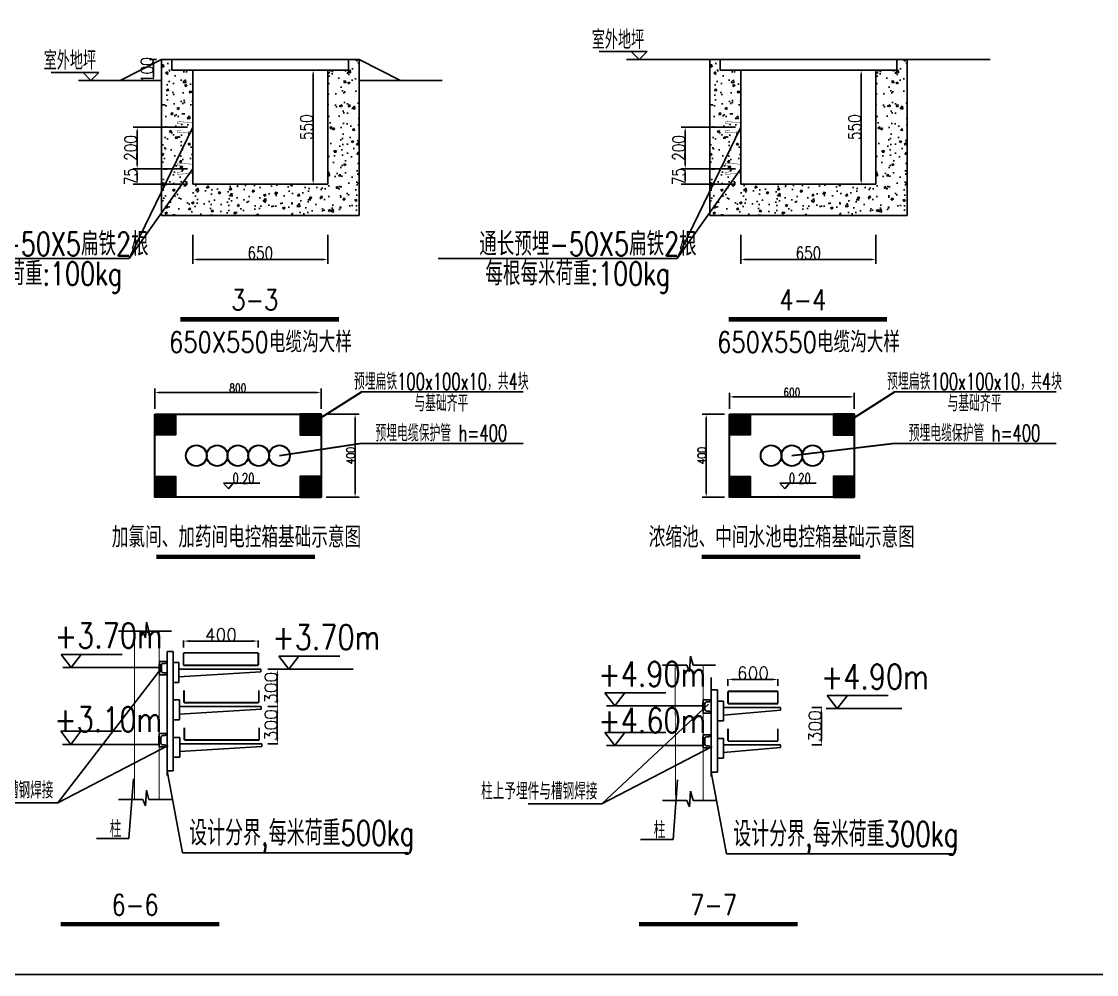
# Model space of a CAD drawing. Header units: millimetres. Extents: x -437359 to 106527, y -82378 to 117612.
# Drawn here: x -408092 to -382228, y -30775 to -7844 of the extents above; entities that cross this region are included whole.
import ezdxf
from ezdxf.enums import TextEntityAlignment as Align

# ---------------------------------------------------------------- set-up
doc = ezdxf.new("R2010")
doc.units = ezdxf.units.MM
doc.linetypes.add('CENTER', pattern=[50.8, 31.75, -6.35, 6.35, -6.35])
doc.linetypes.add('DASHED', pattern=[0.75, 0.5, -0.25])
doc.layers.get('0').update_dxf_attribs({"color": 8})
doc.layers.get('Defpoints').update_dxf_attribs({"color": 8})
for name, color, linetype in [('DIM_SYMB', 8, 'Continuous'), ('TK', 8, 'Continuous'), ('TRAY', 8, 'Continuous'), ('标注', 8, 'Continuous'), ('桥架标注', 8, 'Continuous'), ('电气', 8, 'CENTER'), ('电气1', 8, 'Continuous'), ('电气标注', 8, 'Continuous'), ('电缆桥架', 8, 'Continuous'), ('零米电缆', 8, 'Continuous')]:
    doc.layers.add(name, color=color, linetype=linetype)
doc.layers.add('电缆通道', color=8, linetype='Continuous', lineweight=30)
doc.styles.add('geditxt1', font='geditxt.shx', dxfattribs={"width": 0.65, "bigfont": 'hzfs_1.shx'})
doc.styles.add('HZ', font='geditxt.shx', dxfattribs={"width": 0.8, "bigfont": 'hzfs_1.shx'})
doc.styles.add('HZ1', font='geditxt.shx', dxfattribs={"width": 0.75, "bigfont": 'hztxt1.shx'})
doc.styles.get("Standard").update_dxf_attribs({"font": 'geditxt.shx', "bigfont": 'hzfs_1.shx'})
doc.styles.add('STYLE1', font='geditxt.shx', dxfattribs={"width": 0.7, "bigfont": 'hzfs_1.shx'})
doc.styles.add('统一字体', font='geditxt.shx', dxfattribs={"width": 0.75, "bigfont": 'hzfs_1.shx'})
doc.dimstyles.new('DCG', dxfattribs={"dimtxt": 200, "dimasz": 150, "dimexe": 10, "dimexo": 10, "dimtad": 1, "dimdec": 0, "dimdsep": 46, "dimtxsty": 'Standard', "dimcen": 2.5, "dimazin": 2, "dimtfac": 1, "dimtdec": 0, "dimtofl": 0, "dimtmove": 0, "dimatfit": 3, "dimfxl": 0, "dimtolj": 1, "dimtzin": 0, "dimarcsym": 0})
doc.dimstyles.new('LXM50', dxfattribs={"dimscale": 0.5, "dimtxt": 350, "dimasz": 180, "dimexe": 200, "dimexo": 250, "dimgap": 15, "dimtad": 1, "dimdec": 0, "dimzin": 0, "dimdsep": 46, "dimtxsty": 'HZ', "dimcen": 0.15, "dimclrd": 256, "dimclre": 256, "dimclrt": 256, "dimadec": 0, "dimazin": 0, "dimtfac": 1, "dimtdec": 0, "dimtix": 1, "dimtmove": 2, "dimatfit": 2, "dimfxl": 0, "dimtolj": 1, "dimtzin": 0, "dimarcsym": 0})
pattern_1 = [(45, (-151343.336, -8789.16), (-22.4506403, 22.4506403), [])]

# ---------------------------------------------------------------- blocks, each defined once
blk = doc.blocks.new('LS')
at = {"color": 0, "linetype": 'DASHED', "ltscale": 20, "const_width": 1.92}
for points in [[(21419.9, 17257.5), (21399.5, 17260.8), (21401.8, 17269.9), (21474.3, 17264.2), (21474.3, 17242.7)], [(21419.9, 17228), (21399.5, 17224.6), (21401.8, 17215.6), (21474.3, 17221.2), (21474.3, 17242.7)]]:
    blk.add_lwpolyline(points, dxfattribs=at)
blk = doc.blocks.new('*D366')
at = {"layer": 'Defpoints', "color": 0, "transparency": 16777216}
for p in [(-401391, -9012), (-401391, -11762), (-401075, -11762)]:
    blk.add_point(p, dxfattribs=at)
at = {"layer": '标注', "lineweight": -2, "transparency": 16777216}
for p, q in [((-401266, -9012), (-400975, -9012)), ((-401075, -9102), (-401075, -11672)), ((-401266, -11762), (-400975, -11762))]:
    blk.add_line(p, q, dxfattribs=at)
at = {"layer": '标注', "transparency": 16777216}
for points in [[(-401090, -9102), (-401060, -9102), (-401075, -9012)], [(-401090, -11672), (-401060, -11672), (-401075, -11762)]]:
    blk.add_solid(points, dxfattribs=at)
at = {"layer": '标注', "transparency": 16777216, "insert": (-401233, -10387), "char_height": 300, "attachment_point": 5, "rotation": 90, "style": 'HZ'}
blk.add_mtext('\\A1;550', dxfattribs=at)
blk = doc.blocks.new('*D367')
at = {"layer": 'Defpoints', "color": 0, "transparency": 16777216}
for p in [(-403972, -12850), (-400722, -12850), (-400722, -13573)]:
    blk.add_point(p, dxfattribs=at)
at = {"layer": '标注', "lineweight": -2, "transparency": 16777216}
for p, q in [((-403972, -12975), (-403972, -13673)), ((-400722, -12975), (-400722, -13673)), ((-403882, -13573), (-400812, -13573))]:
    blk.add_line(p, q, dxfattribs=at)
at = {"layer": '标注', "transparency": 16777216}
for points in [[(-403882, -13558), (-403882, -13588), (-403972, -13573)], [(-400812, -13558), (-400812, -13588), (-400722, -13573)]]:
    blk.add_solid(points, dxfattribs=at)
at = {"layer": '标注', "transparency": 16777216, "insert": (-402347, -13415), "char_height": 300, "attachment_point": 5, "style": 'HZ'}
blk.add_mtext('\\A1;650', dxfattribs=at)
blk = doc.blocks.new('*D368')
at = {"layer": 'Defpoints', "color": 0, "transparency": 16777216}
for p in [(-403972, -10387), (-405309, -11387), (-403972, -11387)]:
    blk.add_point(p, dxfattribs=at)
at = {"layer": '标注', "lineweight": -2, "transparency": 16777216}
for p, q in [((-404097, -10387), (-405409, -10387)), ((-405309, -10477), (-405309, -11297)), ((-404097, -11387), (-405409, -11387))]:
    blk.add_line(p, q, dxfattribs=at)
at = {"layer": '标注', "transparency": 16777216}
for points in [[(-405324, -10477), (-405294, -10477), (-405309, -10387)], [(-405324, -11297), (-405294, -11297), (-405309, -11387)]]:
    blk.add_solid(points, dxfattribs=at)
at = {"layer": '标注', "transparency": 16777216, "insert": (-405466, -10887), "char_height": 300, "attachment_point": 5, "rotation": 90, "style": 'HZ'}
blk.add_mtext('\\A1;200', dxfattribs=at)
blk = doc.blocks.new('*D369')
at = {"layer": 'Defpoints', "color": 0, "transparency": 16777216}
for p in [(-403972, -11387), (-405309, -11762), (-403972, -11762)]:
    blk.add_point(p, dxfattribs=at)
at = {"layer": '标注', "lineweight": -2, "transparency": 16777216}
for p, q in [((-404097, -11387), (-405409, -11387)), ((-405309, -11477), (-405309, -11672)), ((-404097, -11762), (-405409, -11762))]:
    blk.add_line(p, q, dxfattribs=at)
at = {"layer": '标注', "transparency": 16777216}
for points in [[(-405324, -11477), (-405294, -11477), (-405309, -11387)], [(-405324, -11672), (-405294, -11672), (-405309, -11762)]]:
    blk.add_solid(points, dxfattribs=at)
at = {"layer": '标注', "transparency": 16777216, "insert": (-405466, -11574), "char_height": 300, "attachment_point": 5, "rotation": 90, "style": 'HZ'}
blk.add_mtext('\\A1;75', dxfattribs=at)
blk = doc.blocks.new('*D370')
at = {"layer": 'Defpoints', "color": 0, "transparency": 16777216}
for p in [(-404722, -8762), (-404914, -9262), (-404722, -9262)]:
    blk.add_point(p, dxfattribs=at)
at = {"layer": '标注', "lineweight": -2, "transparency": 16777216}
for p, q in [((-404847, -8762), (-405014, -8762)), ((-404914, -8852), (-404914, -9172)), ((-404847, -9262), (-405014, -9262))]:
    blk.add_line(p, q, dxfattribs=at)
at = {"layer": '标注', "transparency": 16777216}
for points in [[(-404929, -8852), (-404899, -8852), (-404914, -8762)], [(-404929, -9172), (-404899, -9172), (-404914, -9262)]]:
    blk.add_solid(points, dxfattribs=at)
at = {"layer": '标注', "transparency": 16777216, "insert": (-405072, -9012), "char_height": 300, "attachment_point": 5, "rotation": 90, "style": 'HZ'}
blk.add_mtext('\\A1;100', dxfattribs=at)
blk = doc.blocks.new('*D371')
at = {"layer": 'Defpoints', "color": 0, "transparency": 16777216}
for p in [(-388204, -9012), (-388204, -11762), (-387888, -11762)]:
    blk.add_point(p, dxfattribs=at)
at = {"layer": '标注', "lineweight": -2, "transparency": 16777216}
for p, q in [((-388079, -9012), (-387788, -9012)), ((-387888, -9102), (-387888, -11672)), ((-388079, -11762), (-387788, -11762))]:
    blk.add_line(p, q, dxfattribs=at)
at = {"layer": '标注', "transparency": 16777216}
for points in [[(-387903, -9102), (-387873, -9102), (-387888, -9012)], [(-387903, -11672), (-387873, -11672), (-387888, -11762)]]:
    blk.add_solid(points, dxfattribs=at)
at = {"layer": '标注', "transparency": 16777216, "insert": (-388046, -10387), "char_height": 300, "attachment_point": 5, "rotation": 90, "style": 'HZ'}
blk.add_mtext('\\A1;550', dxfattribs=at)
blk = doc.blocks.new('*D372')
at = {"layer": 'Defpoints', "color": 0, "transparency": 16777216}
for p in [(-390785, -12850), (-387535, -12850), (-387535, -13573)]:
    blk.add_point(p, dxfattribs=at)
at = {"layer": '标注', "lineweight": -2, "transparency": 16777216}
for p, q in [((-390785, -12975), (-390785, -13673)), ((-387535, -12975), (-387535, -13673)), ((-390695, -13573), (-387625, -13573))]:
    blk.add_line(p, q, dxfattribs=at)
at = {"layer": '标注', "transparency": 16777216}
for points in [[(-390695, -13558), (-390695, -13588), (-390785, -13573)], [(-387625, -13558), (-387625, -13588), (-387535, -13573)]]:
    blk.add_solid(points, dxfattribs=at)
at = {"layer": '标注', "transparency": 16777216, "insert": (-389160, -13415), "char_height": 300, "attachment_point": 5, "style": 'HZ'}
blk.add_mtext('\\A1;650', dxfattribs=at)
blk = doc.blocks.new('*D373')
at = {"layer": 'Defpoints', "color": 0, "transparency": 16777216}
for p in [(-390785, -10387), (-392122, -11387), (-390785, -11387)]:
    blk.add_point(p, dxfattribs=at)
at = {"layer": '标注', "lineweight": -2, "transparency": 16777216}
for p, q in [((-390910, -10387), (-392222, -10387)), ((-392122, -10477), (-392122, -11297)), ((-390910, -11387), (-392222, -11387))]:
    blk.add_line(p, q, dxfattribs=at)
at = {"layer": '标注', "transparency": 16777216}
for points in [[(-392137, -10477), (-392107, -10477), (-392122, -10387)], [(-392137, -11297), (-392107, -11297), (-392122, -11387)]]:
    blk.add_solid(points, dxfattribs=at)
at = {"layer": '标注', "transparency": 16777216, "insert": (-392279, -10887), "char_height": 300, "attachment_point": 5, "rotation": 90, "style": 'HZ'}
blk.add_mtext('\\A1;200', dxfattribs=at)
blk = doc.blocks.new('*D374')
at = {"layer": 'Defpoints', "color": 0, "transparency": 16777216}
for p in [(-390785, -11387), (-392122, -11762), (-390785, -11762)]:
    blk.add_point(p, dxfattribs=at)
at = {"layer": '标注', "lineweight": -2, "transparency": 16777216}
for p, q in [((-390910, -11387), (-392222, -11387)), ((-392122, -11477), (-392122, -11672)), ((-390910, -11762), (-392222, -11762))]:
    blk.add_line(p, q, dxfattribs=at)
at = {"layer": '标注', "transparency": 16777216}
for points in [[(-392137, -11477), (-392107, -11477), (-392122, -11387)], [(-392137, -11672), (-392107, -11672), (-392122, -11762)]]:
    blk.add_solid(points, dxfattribs=at)
at = {"layer": '标注', "transparency": 16777216, "insert": (-392279, -11574), "char_height": 300, "attachment_point": 5, "rotation": 90, "style": 'HZ'}
blk.add_mtext('\\A1;75', dxfattribs=at)
blk = doc.blocks.new('*D404')
at = {"layer": 'Defpoints', "color": 0, "transparency": 16777216}
for p in [(-389894, -23676), (-391095, -23837), (-389894, -23837)]:
    blk.add_point(p, dxfattribs=at)
at = {"layer": 'TK', "color": 0, "lineweight": -2, "transparency": 16777216}
for p, q in [((-391095, -23827), (-391095, -23666)), ((-390945, -23676), (-390044, -23676)), ((-389894, -23827), (-389894, -23666))]:
    blk.add_line(p, q, dxfattribs=at)
at = {"layer": 'TK', "color": 0, "transparency": 16777216}
for points in [[(-390945, -23651), (-390945, -23701), (-391095, -23676)], [(-390044, -23651), (-390044, -23701), (-389894, -23676)]]:
    blk.add_solid(points, dxfattribs=at)
at = {"layer": 'TK', "color": 0, "transparency": 16777216, "insert": (-390494, -23525), "char_height": 300, "attachment_point": 5}
blk.add_mtext('\\A1;600', dxfattribs=at)
blk = doc.blocks.new('*D405')
at = {"layer": 'Defpoints', "color": 0, "transparency": 16777216}
for p in [(-389089, -24351), (-389089, -25250), (-388848, -25250)]:
    blk.add_point(p, dxfattribs=at)
at = {"layer": 'TK', "color": 0, "lineweight": -2, "transparency": 16777216}
for p, q in [((-389079, -24351), (-388838, -24351)), ((-388848, -24501), (-388848, -25100)), ((-389079, -25250), (-388838, -25250))]:
    blk.add_line(p, q, dxfattribs=at)
at = {"layer": 'TK', "color": 0, "transparency": 16777216}
for points in [[(-388873, -24501), (-388823, -24501), (-388848, -24351)], [(-388873, -25100), (-388823, -25100), (-388848, -25250)]]:
    blk.add_solid(points, dxfattribs=at)
at = {"layer": 'TK', "color": 0, "transparency": 16777216, "insert": (-388999, -24800), "char_height": 300, "attachment_point": 5, "rotation": 90}
blk.add_mtext('\\A1;300', dxfattribs=at)
blk = doc.blocks.new('*D406')
at = {"layer": 'Defpoints', "color": 0, "transparency": 16777216}
for p in [(-402179, -24326), (-402179, -25225), (-401938, -25225)]:
    blk.add_point(p, dxfattribs=at)
at = {"layer": 'TK', "color": 0, "lineweight": -2, "transparency": 16777216}
for p, q in [((-402169, -24326), (-401928, -24326)), ((-401938, -24476), (-401938, -25075)), ((-402169, -25225), (-401928, -25225))]:
    blk.add_line(p, q, dxfattribs=at)
at = {"layer": 'TK', "color": 0, "transparency": 16777216}
for points in [[(-401963, -24476), (-401913, -24476), (-401938, -24326)], [(-401963, -25075), (-401913, -25075), (-401938, -25225)]]:
    blk.add_solid(points, dxfattribs=at)
at = {"layer": 'TK', "color": 0, "transparency": 16777216, "insert": (-402089, -24776), "char_height": 300, "attachment_point": 5, "rotation": 90}
blk.add_mtext('\\A1;300', dxfattribs=at)
blk = doc.blocks.new('*D407')
at = {"layer": 'Defpoints', "color": 0, "transparency": 16777216}
for p in [(-402179, -23428), (-402179, -24326), (-401938, -24326)]:
    blk.add_point(p, dxfattribs=at)
at = {"layer": 'TK', "color": 0, "lineweight": -2, "transparency": 16777216}
for p, q in [((-402169, -23428), (-401928, -23428)), ((-401938, -23578), (-401938, -24176)), ((-402169, -24326), (-401928, -24326))]:
    blk.add_line(p, q, dxfattribs=at)
at = {"layer": 'TK', "color": 0, "transparency": 16777216}
for points in [[(-401963, -23578), (-401913, -23578), (-401938, -23428)], [(-401963, -24176), (-401913, -24176), (-401938, -24326)]]:
    blk.add_solid(points, dxfattribs=at)
at = {"layer": 'TK', "color": 0, "transparency": 16777216, "insert": (-402089, -23877), "char_height": 300, "attachment_point": 5, "rotation": 90}
blk.add_mtext('\\A1;300', dxfattribs=at)
blk = doc.blocks.new('*D408')
at = {"layer": 'Defpoints', "color": 0, "transparency": 16777216}
for p in [(-402396, -22752), (-404194, -22913), (-402396, -22913)]:
    blk.add_point(p, dxfattribs=at)
at = {"layer": 'TK', "color": 0, "lineweight": -2, "transparency": 16777216}
for p, q in [((-404194, -22903), (-404194, -22742)), ((-404044, -22752), (-402546, -22752)), ((-402396, -22903), (-402396, -22742))]:
    blk.add_line(p, q, dxfattribs=at)
at = {"layer": 'TK', "color": 0, "transparency": 16777216}
for points in [[(-404044, -22727), (-404044, -22777), (-404194, -22752)], [(-402546, -22727), (-402546, -22777), (-402396, -22752)]]:
    blk.add_solid(points, dxfattribs=at)
at = {"layer": 'TK', "color": 0, "transparency": 16777216, "insert": (-403295, -22602), "char_height": 300, "attachment_point": 5}
blk.add_mtext('\\A1;400', dxfattribs=at)
blk = doc.blocks.new('*D423')
at = {"layer": 'Defpoints', "color": 0, "transparency": 16777216}
for p in [(-400886, -17291), (-400886, -19291), (-400066, -19291)]:
    blk.add_point(p, dxfattribs=at)
at = {"layer": '标注', "lineweight": -2, "transparency": 16777216}
for p, q in [((-400761, -17291), (-399966, -17291)), ((-400066, -17381), (-400066, -19201)), ((-400761, -19291), (-399966, -19291))]:
    blk.add_line(p, q, dxfattribs=at)
at = {"layer": '标注', "transparency": 16777216}
for points in [[(-400081, -17381), (-400051, -17381), (-400066, -17291)], [(-400081, -19201), (-400051, -19201), (-400066, -19291)]]:
    blk.add_solid(points, dxfattribs=at)
at = {"layer": '标注', "transparency": 16777216, "insert": (-400174, -18291), "char_height": 200, "attachment_point": 5, "rotation": 90, "style": 'HZ'}
blk.add_mtext('\\A1;400', dxfattribs=at)
blk = doc.blocks.new('*D424')
at = {"layer": 'Defpoints', "color": 0, "transparency": 16777216}
for p in [(-400886, -16772), (-404886, -17291), (-400886, -17291)]:
    blk.add_point(p, dxfattribs=at)
at = {"layer": '标注', "lineweight": -2, "transparency": 16777216}
for p, q in [((-404886, -17166), (-404886, -16672)), ((-404796, -16772), (-400976, -16772)), ((-400886, -17166), (-400886, -16672))]:
    blk.add_line(p, q, dxfattribs=at)
at = {"layer": '标注', "transparency": 16777216}
for points in [[(-404796, -16757), (-404796, -16787), (-404886, -16772)], [(-400976, -16757), (-400976, -16787), (-400886, -16772)]]:
    blk.add_solid(points, dxfattribs=at)
at = {"layer": '标注', "transparency": 16777216, "insert": (-402886, -16664), "char_height": 200, "attachment_point": 5, "style": 'HZ'}
blk.add_mtext('\\A1;800', dxfattribs=at)
blk = doc.blocks.new('*D425')
at = {"layer": 'Defpoints', "color": 0, "transparency": 16777216}
for p in [(-388057, -16875), (-391057, -17291), (-388057, -17291)]:
    blk.add_point(p, dxfattribs=at)
at = {"layer": '标注', "lineweight": -2, "transparency": 16777216}
for p, q in [((-391057, -17166), (-391057, -16775)), ((-388057, -17166), (-388057, -16775)), ((-390967, -16875), (-388147, -16875))]:
    blk.add_line(p, q, dxfattribs=at)
at = {"layer": '标注', "transparency": 16777216}
for points in [[(-390967, -16860), (-390967, -16890), (-391057, -16875)], [(-388147, -16860), (-388147, -16890), (-388057, -16875)]]:
    blk.add_solid(points, dxfattribs=at)
at = {"layer": '标注', "transparency": 16777216, "insert": (-389557, -16767), "char_height": 200, "attachment_point": 5, "style": 'HZ'}
blk.add_mtext('\\A1;600', dxfattribs=at)
blk = doc.blocks.new('*D426')
at = {"layer": 'Defpoints', "color": 0, "transparency": 16777216}
for p in [(-391057, -17291), (-391617, -19291), (-391057, -19291)]:
    blk.add_point(p, dxfattribs=at)
at = {"layer": '标注', "lineweight": -2, "transparency": 16777216}
for p, q in [((-391182, -17291), (-391717, -17291)), ((-391617, -17381), (-391617, -19201)), ((-391182, -19291), (-391717, -19291))]:
    blk.add_line(p, q, dxfattribs=at)
at = {"layer": '标注', "transparency": 16777216}
for points in [[(-391632, -17381), (-391602, -17381), (-391617, -17291)], [(-391632, -19201), (-391602, -19201), (-391617, -19291)]]:
    blk.add_solid(points, dxfattribs=at)
at = {"layer": '标注', "transparency": 16777216, "insert": (-391725, -18291), "char_height": 200, "attachment_point": 5, "rotation": 90, "style": 'HZ'}
blk.add_mtext('\\A1;400', dxfattribs=at)

msp = doc.modelspace()

# ---------------------------------------------------------------- hatches: boundary and pattern name
at = {"layer": '电气标注', "ltscale": 0.35}
h = msp.add_hatch(dxfattribs=at)
h.set_pattern_fill('AR-CONC', color=256, scale=3, style=0)
h.set_pattern_definition([(50, (-328636.85, -377625.2), (546.554, -47.81726), [57.15, -628.65]), (355, (-328636.85, -377625.2), (-105.7285, 573.1699), [45.72, -502.92]), (100.451, (-328591.3, -377629.2), (440.8275, 525.3501), [48.57, -534.27]), (46.1842, (-328636.85, -377472.8), (813.2371, -126.127), [85.725, -942.975]), (96.6356, (-328569.1, -377483.3), (712.2127, 742.2767), [72.855, -801.405]), (351.184, (-328636.85, -377472.8), (712.2138, 742.2754), [68.58, -754.38]), (21, (-328560.65, -377510.9), (454.84464, -306.79656), [57.15, -628.65]), (326, (-328560.65, -377510.9), (185.4061, 552.5639), [45.72, -502.92]), (71.4514, (-328522.74, -377536.47), (640.2495, 245.7686), [48.57, -534.27]), (37.5, (-328636.85, -377625.2), (9.26581, 253.66512), [0, -496.824, 0, -510.54, 0, -504.825]), (7.5, (-328636.85, -377625.2), (200.45899, 300.54172), [0, -291.084, 0, -485.394, 0, -192.405]), (327.5, (-328806.77, -377625.2), (406.77179, -17.18623), [0, -190.5, 0, -594.36, 0, -788.67]), (317.5, (-328882.97, -377625.2), (444.38754, 76.27947), [0, -247.65, 0, -394.716, 0, -560.07])])
h.paths.add_polyline_path([(-404721.6, -8761.8), (-404721.6, -12511.8), (-399971.6, -12511.8), (-399971.6, -8761.8), (-400221.6, -8761.8), (-400221.6, -9011.8), (-400721.6, -9011.8), (-400721.6, -11761.8), (-403971.6, -11761.8), (-403971.6, -9011.8), (-404471.6, -9011.8), (-404471.6, -8761.8)])
h = msp.add_hatch(dxfattribs=at)
h.set_pattern_fill('AR-CONC', color=256, scale=3, style=0)
h.set_pattern_definition([(50, (-315450.05, -377625.2), (546.554, -47.81726), [57.15, -628.65]), (355, (-315450.05, -377625.2), (-105.7285, 573.1699), [45.72, -502.92]), (100.451, (-315404.5, -377629.2), (440.8275, 525.3501), [48.57, -534.27]), (46.1842, (-315450.05, -377472.8), (813.2371, -126.127), [85.725, -942.975]), (96.6356, (-315382.3, -377483.3), (712.2127, 742.2767), [72.855, -801.405]), (351.184, (-315450.05, -377472.8), (712.2138, 742.2754), [68.58, -754.38]), (21, (-315373.85, -377510.9), (454.84464, -306.79656), [57.15, -628.65]), (326, (-315373.85, -377510.9), (185.4061, 552.5639), [45.72, -502.92]), (71.4514, (-315335.94, -377536.47), (640.2495, 245.7686), [48.57, -534.27]), (37.5, (-315450.05, -377625.2), (9.26581, 253.66512), [0, -496.824, 0, -510.54, 0, -504.825]), (7.5, (-315450.05, -377625.2), (200.45899, 300.54172), [0, -291.084, 0, -485.394, 0, -192.405]), (327.5, (-315619.97, -377625.2), (406.77179, -17.18623), [0, -190.5, 0, -594.36, 0, -788.67]), (317.5, (-315696.17, -377625.2), (444.38754, 76.27947), [0, -247.65, 0, -394.716, 0, -560.07])])
h.paths.add_polyline_path([(-391534.8, -8761.8), (-391534.8, -12511.8), (-386784.8, -12511.8), (-386784.8, -8761.8), (-387034.8, -8761.8), (-387034.8, -9011.8), (-387534.8, -9011.8), (-387534.8, -11761.8), (-390784.8, -11761.8), (-390784.8, -9011.8), (-391284.8, -9011.8), (-391284.8, -8761.8)])
at = {"layer": '电缆通道'}
h = msp.add_hatch(dxfattribs=at)
h.set_pattern_fill('ANSI31', color=256, scale=10, style=0)
h.set_pattern_definition(pattern_1)
h.paths.add_polyline_path([(-404885.8, -17290.9), (-404385.8, -17290.9), (-404385.8, -17790.9), (-404885.8, -17790.9)])
h = msp.add_hatch(dxfattribs=at)
h.set_pattern_fill('ANSI31', color=256, scale=10, style=0)
h.set_pattern_definition(pattern_1)
h.paths.add_polyline_path([(-400885.8, -17290.9), (-401385.8, -17290.9), (-401385.8, -17790.9), (-400885.8, -17790.9)])
h = msp.add_hatch(dxfattribs=at)
h.set_pattern_fill('ANSI31', color=256, scale=10, style=0)
h.set_pattern_definition([(45, (-137514.94, -8789.16), (-22.4506403, 22.4506403), [])])
h.paths.add_polyline_path([(-391057.4, -17290.9), (-390557.4, -17290.9), (-390557.4, -17790.9), (-391057.4, -17790.9)])
h = msp.add_hatch(dxfattribs=at)
h.set_pattern_fill('ANSI31', color=256, scale=10, style=0)
h.set_pattern_definition([(135, (-641599.954, -8789.16), (22.4506403, 22.4506403), [])])
h.paths.add_polyline_path([(-388057.4, -17290.9), (-388557.4, -17290.9), (-388557.4, -17790.9), (-388057.4, -17790.9)])
h = msp.add_hatch(dxfattribs=at)
h.set_pattern_fill('ANSI31', color=256, scale=10, style=0)
h.set_pattern_definition(pattern_1)
h.paths.add_polyline_path([(-404885.8, -18790.9), (-404385.8, -18790.9), (-404385.8, -19290.9), (-404885.8, -19290.9)])
h = msp.add_hatch(dxfattribs=at)
h.set_pattern_fill('ANSI31', color=256, scale=10, style=0)
h.set_pattern_definition(pattern_1)
h.paths.add_polyline_path([(-400885.8, -18790.9), (-401385.8, -18790.9), (-401385.8, -19290.9), (-400885.8, -19290.9)])
h = msp.add_hatch(dxfattribs=at)
h.set_pattern_fill('ANSI31', color=256, scale=10, style=0)
h.set_pattern_definition([(45, (-137514.94, -10289.16), (-22.4506403, 22.4506403), [])])
h.paths.add_polyline_path([(-391057.4, -18790.9), (-390557.4, -18790.9), (-390557.4, -19290.9), (-391057.4, -19290.9)])
h = msp.add_hatch(dxfattribs=at)
h.set_pattern_fill('ANSI31', color=256, scale=10, style=0)
h.set_pattern_definition([(135, (-641599.954, -10289.16), (22.4506403, 22.4506403), [])])
h.paths.add_polyline_path([(-388057.4, -18790.9), (-388557.4, -18790.9), (-388557.4, -19290.9), (-388057.4, -19290.9)])

# ---------------------------------------------------------------- linework, layer by layer
at = {"color": 0, "ltscale": 20}
for p, q in [((-405721.6, -9261.8), (-404721.6, -8761.8)), ((-404471.6, -8761.8), (-404721.6, -8761.8)), ((-404721.6, -8761.8), (-404721.6, -12511.8)), ((-404471.6, -9011.8), (-404471.6, -8761.8)), ((-404471.6, -8761.8), (-400221.6, -8761.8)), ((-400221.6, -8761.8), (-400221.6, -9011.8)), ((-399971.6, -8761.8), (-400221.6, -8761.8)), ((-399971.6, -12511.8), (-399971.6, -8761.8)), ((-399971.6, -8761.8), (-398971.6, -9261.8)), ((-391534.8, -8761.8), (-393534.8, -8761.8)), ((-391534.8, -8761.8), (-392534.8, -8761.8)), ((-391284.8, -8761.8), (-391534.8, -8761.8)), ((-391534.8, -8761.8), (-391534.8, -12511.8)), ((-391284.8, -9011.8), (-391284.8, -8761.8)), ((-391284.8, -8761.8), (-387034.8, -8761.8)), ((-387034.8, -8761.8), (-387034.8, -9011.8)), ((-386784.8, -8761.8), (-387034.8, -8761.8)), ((-386784.8, -12511.8), (-386784.8, -8761.8)), ((-386784.8, -8761.8), (-384784.8, -8761.8)), ((-403971.6, -9011.8), (-404471.6, -9011.8)), ((-403971.6, -9011.8), (-403971.6, -11761.8)), ((-403971.6, -9011.8), (-400721.6, -9011.8)), ((-400721.6, -11761.8), (-400721.6, -9011.8)), ((-400221.6, -9011.8), (-400721.6, -9011.8)), ((-390784.8, -9011.8), (-391284.8, -9011.8)), ((-390784.8, -9011.8), (-390784.8, -11761.8)), ((-390784.8, -9011.8), (-387534.8, -9011.8)), ((-387534.8, -11761.8), (-387534.8, -9011.8)), ((-387034.8, -9011.8), (-387534.8, -9011.8)), ((-404721.6, -9261.8), (-406721.6, -9261.8)), ((-404721.6, -9261.8), (-405721.6, -9261.8)), ((-399971.6, -9261.8), (-398971.6, -9261.8)), ((-399971.6, -9261.8), (-397971.6, -9261.8)), ((-403971.6, -11761.8), (-400721.6, -11761.8)), ((-390784.8, -11761.8), (-387534.8, -11761.8)), ((-404721.6, -12511.8), (-399971.6, -12511.8)), ((-391534.8, -12511.8), (-386784.8, -12511.8))]:
    msp.add_line(p, q, dxfattribs=at)
for p, q in [((-393041.5, -8569.8), (-394193.5, -8569.8)), ((-393233.5, -8761.8), (-393425.5, -8569.8)), ((-393233.5, -8761.8), (-393041.5, -8569.8)), ((-406228.3, -9069.8), (-407380.3, -9069.8)), ((-406420.3, -9261.8), (-406612.3, -9069.8)), ((-406420.3, -9261.8), (-406228.3, -9069.8)), ((-403971.6, -10386.8), (-405500.3, -13545.8)), ((-390784.8, -10386.8), (-392313.5, -13545.8)), ((-405500.3, -13545.8), (-403971.6, -11386.8)), ((-392313.5, -13545.8), (-390784.8, -11386.8)), ((-405500.3, -13545.8), (-411257.1, -13545.8)), ((-392313.5, -13545.8), (-398070.3, -13545.8))]:
    msp.add_line(p, q)
at = {"layer": 'DIM_SYMB'}
for p, q in [((-403114.5, -19091.9), (-403230.8, -18953.6)), ((-403230.8, -18953.6), (-402359.2, -18953.6)), ((-403114.5, -19091.9), (-402998.2, -18953.6)), ((-389729.7, -19091.9), (-389846, -18953.6)), ((-389846, -18953.6), (-388974.4, -18953.6)), ((-389729.7, -19091.9), (-389613.4, -18953.6))]:
    msp.add_line(p, q, dxfattribs=at)
at = {"layer": 'TK', "color": 0}
for p, q in [((-404589.7, -23005), (-404439.7, -23005)), ((-404589.7, -25877.6), (-404589.7, -23005)), ((-404439.7, -25877.6), (-404439.7, -23005)), ((-407138.5, -23073.6), (-405672.3, -23073.6)), ((-407138.5, -23073.6), (-406897.4, -23389.7)), ((-406656.2, -23073.6), (-406897.4, -23389.7)), ((-404303.7, -23270.9), (-404449.7, -23270.9)), ((-404303.7, -23749), (-404303.7, -23270.9)), ((-401902.1, -23111.4), (-400435.8, -23111.4)), ((-401902.1, -23111.4), (-401660.9, -23427.5)), ((-401419.7, -23111.4), (-401660.9, -23427.5)), ((-402332.7, -23425), (-404303.7, -23425)), ((-402332.7, -23490.3), (-404303.7, -23610.3)), ((-402332.7, -23490.3), (-402332.7, -23425)), ((-401927.9, -23427.5), (-400108.7, -23427.5)), ((-404303.7, -23749), (-404449.7, -23749)), ((-404439.7, -24124.9), (-404439.7, -23922.4)), ((-394058.7, -23997.2), (-392592.4, -23997.2)), ((-394058.7, -23997.2), (-393817.5, -24313.3)), ((-393576.4, -23997.2), (-393817.5, -24313.3)), ((-391499.8, -23928.6), (-391349.8, -23928.6)), ((-391499.8, -25902.4), (-391499.8, -23928.6)), ((-391349.8, -25902.4), (-391349.8, -23928.6)), ((-391349.8, -24149.8), (-391349.8, -23947.3)), ((-404293.7, -24169.6), (-404439.7, -24169.6)), ((-404293.7, -24647.8), (-404293.7, -24169.6)), ((-391203.9, -24194.5), (-391349.8, -24194.5)), ((-391203.9, -24672.6), (-391203.9, -24194.5)), ((-388704.8, -24061), (-387238.6, -24061)), ((-388704.8, -24061), (-388463.7, -24377.1)), ((-388222.5, -24061), (-388463.7, -24377.1)), ((-402322.7, -24323.8), (-404293.7, -24323.8)), ((-402322.7, -24389), (-404293.7, -24509)), ((-402322.7, -24389), (-402322.7, -24323.8)), ((-389834.4, -24348.6), (-391203.9, -24348.6)), ((-389834.4, -24413.9), (-391203.9, -24533.9)), ((-389834.4, -24413.9), (-389834.4, -24348.6)), ((-388730.7, -24377.1), (-386911.5, -24377.1)), ((-404293.7, -24647.8), (-404439.7, -24647.8)), ((-391203.9, -24672.6), (-391349.8, -24672.6)), ((-407148.5, -24923.1), (-405682.3, -24923.1)), ((-407148.5, -24923.1), (-406907.4, -25239.2)), ((-406666.2, -24923.1), (-406907.4, -25239.2)), ((-404283.7, -25068.4), (-404429.7, -25068.4)), ((-404283.7, -25546.5), (-404283.7, -25068.4)), ((-394058.7, -24948), (-392592.4, -24948)), ((-394058.7, -24948), (-393817.5, -25264.1)), ((-393576.4, -24948), (-393817.5, -25264.1)), ((-402312.7, -25222.5), (-404283.7, -25222.5)), ((-402312.7, -25287.8), (-404283.7, -25407.8)), ((-402312.7, -25287.8), (-402312.7, -25222.5)), ((-391203.9, -25094.5), (-391349.8, -25094.5)), ((-391203.9, -25572.6), (-391203.9, -25094.5)), ((-389834.4, -25248.6), (-391203.9, -25248.6)), ((-389834.4, -25313.9), (-391203.9, -25433.9)), ((-389834.4, -25313.9), (-389834.4, -25248.6)), ((-404283.7, -25546.5), (-404429.7, -25546.5)), ((-391203.9, -25572.6), (-391349.8, -25572.6)), ((-404439.7, -25877.6), (-404589.7, -25877.6)), ((-391349.8, -25902.4), (-391499.8, -25902.4))]:
    msp.add_line(p, q, dxfattribs=at)
at = {"layer": 'TK', "color": 0, "const_width": 45}
for points in [[(-404194.5, -23335.7), (-404194.5, -23035.4)], [(-404194.5, -23035.4), (-402392.7, -23035.4)], [(-402392.7, -23335.7), (-402392.7, -23035.4)], [(-402392.7, -23335.7), (-404194.5, -23335.7)], [(-404184.5, -24234.5), (-404184.5, -23934.1)], [(-402382.7, -24234.5), (-402382.7, -23934.1)], [(-391094.6, -24259.3), (-391094.6, -23959)], [(-391094.6, -23959), (-389894.4, -23959)], [(-389894.4, -24259.3), (-389894.4, -23959)], [(-402382.7, -24234.5), (-404184.5, -24234.5)], [(-389894.4, -24259.3), (-391094.6, -24259.3)], [(-404174.5, -25133.2), (-404174.5, -24832.9)], [(-402372.7, -25133.2), (-402372.7, -24832.9)], [(-391094.6, -25159.3), (-391094.6, -24859)], [(-389894.4, -25159.3), (-389894.4, -24859)], [(-402372.7, -25133.2), (-404174.5, -25133.2)], [(-389894.4, -25159.3), (-391094.6, -25159.3)]]:
    msp.add_lwpolyline(points, dxfattribs=at)
at = {"layer": 'TRAY'}
for p, q in [((-405084.9, -22293.9), (-405108.2, -22672.5)), ((-405024.5, -22514.7), (-405084.9, -22293.9)), ((-405172.4, -22514.7), (-405756.6, -22514.7)), ((-405108.2, -22672.5), (-405172.4, -22514.7)), ((-404483, -22514.7), (-405024.5, -22514.7)), ((-391995, -23113.6), (-392018.4, -23492.2)), ((-391934.7, -23334.4), (-391995, -23113.6)), ((-404727.4, -23400.6), (-407220.3, -26641)), ((-392082.6, -23334.4), (-392666.8, -23334.4)), ((-392018.4, -23492.2), (-392082.6, -23334.4)), ((-391393.2, -23334.4), (-391934.7, -23334.4)), ((-391560.1, -24272.4), (-394130.4, -26665.9)), ((-407220.3, -26641), (-404564.2, -25267.3)), ((-394130.4, -26665.9), (-391474.3, -25292.2)), ((-404589.7, -25877.6), (-404218.2, -27847.6)), ((-391499.8, -25902.4), (-391128.3, -27872.5)), ((-405084.9, -26340.3), (-405108.2, -26718.9)), ((-405024.5, -26561.1), (-405084.9, -26340.3)), ((-391995, -26365.2), (-392018.4, -26743.8)), ((-391934.7, -26586), (-391995, -26365.2)), ((-405172.4, -26561.1), (-405756.6, -26561.1)), ((-405108.2, -26718.9), (-405172.4, -26561.1)), ((-404483, -26561.1), (-405024.5, -26561.1)), ((-392082.6, -26586), (-392666.8, -26586)), ((-392018.4, -26743.8), (-392082.6, -26586)), ((-391393.2, -26586), (-391934.7, -26586)), ((-407220.3, -26641), (-410415.8, -26641)), ((-394130.4, -26665.9), (-395901.3, -26665.9)), ((-404218.2, -27847.6), (-398795.8, -27847.6)), ((-391128.3, -27872.5), (-385705.9, -27872.5))]:
    msp.add_line(p, q, dxfattribs=at)
at = {"layer": 'TRAY', "linetype": 'Continuous'}
for p, q in [((-404579.7, -23240.6), (-404771.7, -23240.6)), ((-404771.7, -23560.6), (-404771.7, -23240.6)), ((-404727.4, -23464.6), (-404727.4, -23336.6)), ((-404629.9, -23288.6), (-404679.4, -23288.6)), ((-404629.9, -23512.6), (-404679.4, -23512.6)), ((-404579.7, -23560.6), (-404771.7, -23560.6)), ((-391499.8, -24164.2), (-391691.8, -24164.2)), ((-391691.8, -24484.2), (-391691.8, -24164.2)), ((-391647.6, -24388.2), (-391647.6, -24260.2)), ((-391550.1, -24212.2), (-391599.6, -24212.2)), ((-391499.8, -24484.2), (-391691.8, -24484.2)), ((-391550.1, -24436.2), (-391599.6, -24436.2)), ((-404589.7, -24979.2), (-404781.7, -24979.2)), ((-404781.7, -25299.2), (-404781.7, -24979.2)), ((-404737.4, -25203.2), (-404737.4, -25075.2)), ((-404639.9, -25027.2), (-404689.4, -25027.2)), ((-391499.8, -25004.1), (-391691.8, -25004.1)), ((-391691.8, -25324.1), (-391691.8, -25004.1)), ((-391550.1, -25052.1), (-391599.6, -25052.1)), ((-404589.7, -25299.2), (-404781.7, -25299.2)), ((-404639.9, -25251.2), (-404689.4, -25251.2)), ((-391499.8, -25324.1), (-391691.8, -25324.1)), ((-391647.6, -25228.1), (-391647.6, -25100.1)), ((-391550.1, -25276.1), (-391599.6, -25276.1))]:
    msp.add_line(p, q, dxfattribs=at)
at = {"layer": 'TRAY', "const_width": 22.5}
for points in [[(-405371.2, -22514.7), (-405371.2, -26561.1)], [(-404781.7, -22514.7), (-404781.7, -26561.1)], [(-392366.8, -23334.4), (-392353.2, -26586)], [(-391691.8, -23334.4), (-391691.8, -26586)]]:
    msp.add_lwpolyline(points, dxfattribs=at)
at = {"layer": 'TRAY', "linetype": 'Continuous'}
for centre, radius, start, end in [((-404681.6, -23184.2), 116.4, 296.31199, 331.04543), ((-404679.4, -23336.6), 48, 90, 180), ((-404679.4, -23464.6), 48, 180, 270), ((-404681.6, -23616.9), 116.4, 28.95457, 63.68801), ((-391599.6, -24260.2), 48, 90, 180), ((-391601.7, -24107.8), 116.4, 296.31199, 331.04543), ((-391599.6, -24388.2), 48, 180, 270), ((-391601.7, -24540.5), 116.4, 28.95457, 63.68801), ((-404689.4, -25075.2), 48, 90, 180), ((-404691.6, -24922.9), 116.4, 296.31199, 331.04543), ((-391599.6, -25100.1), 48, 90, 180), ((-391601.7, -24947.7), 116.4, 296.31199, 331.04543), ((-404689.4, -25203.2), 48, 180, 270), ((-404691.6, -25355.6), 116.4, 28.95457, 63.68801), ((-391599.6, -25228.1), 48, 180, 270), ((-391601.7, -25380.4), 116.4, 28.95457, 63.68801)]:
    msp.add_arc(centre, radius, start, end, dxfattribs=at)
at = {"layer": '桥架标注', "color": 3}
for p, q in [((-399904.7, -16752.8, -14267.5), (-396024.4, -16752.8, 14267.5)), ((-387076.3, -16752.8, -14267.5), (-383196, -16752.8, 14267.5)), ((-399904.7, -17994.3, -14267.5), (-396024.4, -17994.3, 14267.5)), ((-387076.3, -17994.3, -14267.5), (-383196, -17994.3, 14267.5))]:
    msp.add_line(p, q, dxfattribs=at)
at = {"layer": '电气', "ltscale": 25}
for p, q in [((-404585, -23606.3), (-404585, -26037.4)), ((-391495.1, -23631.2), (-391495.1, -26062.3))]:
    msp.add_line(p, q, dxfattribs=at)
at = {"layer": '电气1', "const_width": 105}
for points in [[(-404268.3, -15010.6), (-400453.2, -15010.6)], [(-391081.5, -15010.6), (-387266.4, -15010.6)], [(-404845.7, -20722), (-401030.7, -20722)], [(-391727.2, -20722), (-387912.1, -20722)], [(-407148.9, -29566.2), (-403333.8, -29566.2)], [(-393231.8, -29566.2), (-389416.7, -29566.2)]]:
    msp.add_lwpolyline(points, dxfattribs=at)
at = {"layer": '电气标注', "color": 6, "ltscale": 0.35}
msp.add_lwpolyline([(-353259.2, 88125.2), (-353259.2, -30774.8), (-437359.2, -30774.8), (-437359.2, 88125.2)], close=True, dxfattribs=at)
at = {"layer": '电缆桥架', "color": 7, "linetype": 'Continuous'}
for p, q in [((-405400.9, -26068.5), (-405505.9, -27504.3)), ((-392311, -26093.4), (-392416, -27529.2)), ((-405505.9, -27504.3), (-406289.5, -27504.3)), ((-392416, -27529.2), (-393199.6, -27529.2))]:
    msp.add_line(p, q, dxfattribs=at)
at = {"layer": '电缆通道'}
for p, q in [((-399904.7, -16752.8, -14267.5), (-401066.2, -17489)), ((-387076.3, -16752.8, -14267.5), (-388237.8, -17489)), ((-399904.7, -17994.3, -14267.5), (-401885.8, -18290.9)), ((-387076.3, -17994.3, -14267.5), (-389557.4, -18290.9))]:
    msp.add_line(p, q, dxfattribs=at)
for points in [[(-404885.8, -17290.9), (-400885.8, -17290.9), (-400885.8, -19290.9), (-404885.8, -19290.9)], [(-404885.8, -17290.9), (-404385.8, -17290.9), (-404385.8, -17790.9), (-404885.8, -17790.9)], [(-400885.8, -17290.9), (-401385.8, -17290.9), (-401385.8, -17790.9), (-400885.8, -17790.9)], [(-391057.4, -17290.9), (-388057.4, -17290.9), (-388057.4, -19290.9), (-391057.4, -19290.9)], [(-391057.4, -17290.9), (-390557.4, -17290.9), (-390557.4, -17790.9), (-391057.4, -17790.9)], [(-388057.4, -17290.9), (-388557.4, -17290.9), (-388557.4, -17790.9), (-388057.4, -17790.9)], [(-404885.8, -18790.9), (-404385.8, -18790.9), (-404385.8, -19290.9), (-404885.8, -19290.9)], [(-400885.8, -18790.9), (-401385.8, -18790.9), (-401385.8, -19290.9), (-400885.8, -19290.9)], [(-391057.4, -18790.9), (-390557.4, -18790.9), (-390557.4, -19290.9), (-391057.4, -19290.9)], [(-388057.4, -18790.9), (-388557.4, -18790.9), (-388557.4, -19290.9), (-388057.4, -19290.9)]]:
    msp.add_lwpolyline(points, close=True, dxfattribs=at)
for centre in [(-403885.8, -18290.9), (-403385.8, -18290.9), (-402885.8, -18290.9), (-402385.8, -18290.9), (-401885.8, -18290.9), (-390057.4, -18290.9), (-389557.4, -18290.9), (-389057.4, -18290.9)]:
    msp.add_circle(centre, 250, dxfattribs=at)
at = {"layer": '零米电缆'}
for p, q in [((-407093.7, -23389.7), (-404771.7, -23389.7)), ((-394013.8, -24313.3), (-391691.8, -24313.3)), ((-407103.7, -25239.2), (-404781.7, -25239.2)), ((-394013.8, -25264.1), (-391691.8, -25264.1))]:
    msp.add_line(p, q, dxfattribs=at)
at = {"layer": '零米电缆', "const_width": 50}
for points in [[(-404771.7, -23300.6), (-404771.7, -23500.6)], [(-391691.8, -24224.2), (-391691.8, -24424.2)], [(-404781.7, -25039.2), (-404781.7, -25239.2)], [(-391691.8, -25064.1), (-391691.8, -25264.1)]]:
    msp.add_lwpolyline(points, dxfattribs=at)

# ---------------------------------------------------------------- block references
at = {"color": 0, "xscale": 5, "yscale": 5, "zscale": 5}
for p in [(-511342.9, -96600.5), (-498156.1, -96600.5), (-511342.9, -97600.5), (-498156.1, -97600.5)]:
    msp.add_blockref('LS', p, dxfattribs=at)

# ---------------------------------------------------------------- texts
at = {"style": 'HZ', "width": 0.7}
for p in [(-394371.2, -8506.8), (-407558, -9006.8)]:
    msp.add_text('室外地坪', height=450, dxfattribs=at).set_placement(p)
at = {"width": 0.75}
for s, p in [('通长预埋-50X5扁铁2根', (-410265.1, -13479)), ('通长预埋-50X5扁铁2根', (-397078.3, -13479)), ('每根每米荷重:100kg', (-410117.7, -14190.7)), ('每根每米荷重:100kg', (-396930.9, -14190.7))]:
    msp.add_text(s, height=562.5, dxfattribs=at).set_placement(p)
at = {"color": 0, "style": 'STYLE1', "width": 0.7}
for p in [(-403013.1, -18963), (-389628.3, -18963)]:
    msp.add_text('0.20', height=250, dxfattribs=at).set_placement(p)
at = {"layer": 'TK', "color": 0, "width": 0.8}
for s, p in [('+3.70m', (-407289.1, -22920.5)), ('+3.70m', (-402052.7, -22958.2)), ('+4.90m', (-394209.3, -23844.1)), ('+4.90m', (-388855.4, -23907.8)), ('+3.10m', (-407299.1, -24934.3)), ('+4.60m', (-394209.3, -24959.2))]:
    msp.add_text(s, height=600, dxfattribs=at).set_placement(p)
at = {"layer": 'TRAY', "style": 'HZ', "width": 0.72}
for s, p in [('设计分界,每米荷重500kg', (-404058.1, -27671.1)), ('设计分界,每米荷重300kg', (-390968.2, -27696))]:
    msp.add_text(s, height=600, dxfattribs=at).set_placement(p)
at = {"layer": '桥架标注', "color": 2, "style": 'geditxt1', "width": 0.65}
for s, p in [('预埋扁铁100x100x10，共4块', (-397991.2, -16706.5, 162834.4)), ('预埋扁铁100x100x10，共4块', (-385162.8, -16706.5, 162834.4)), ('与基础齐平', (-397991.2, -17228.8, 162834.4)), ('与基础齐平', (-385162.8, -17228.8, 162834.4)), ('预埋电缆保护管 h=400', (-397991.2, -17948, 162834.4)), ('预埋电缆保护管 h=400', (-385162.8, -17948, 162834.4))]:
    msp.add_text(s, height=400, dxfattribs=at).set_placement(p, align=Align.CENTER)
at = {"layer": '电气1', "style": '统一字体', "width": 0.8}
for s, p in [('3-3 ', (-402342.2, -14791.5)), ('4-4 ', (-389155.4, -14791.5)), ('650X550电缆沟大样', (-402342.2, -15808.4)), ('650X550电缆沟大样', (-389155.4, -15808.4)), ('加氯间、加药间电控箱基础示意图', (-402919.7, -20502.9)), ('浓缩池、中间水池电控箱基础示意图', (-389801.1, -20502.9)), ('6-6 ', (-405222.8, -29347.1)), ('7-7 ', (-391305.7, -29347.1))]:
    msp.add_text(s, height=500, rotation=0.00003, dxfattribs=at).set_placement(p, align=Align.CENTER)
at = {"layer": '电缆桥架', "color": 7, "linetype": 'Continuous', "style": 'HZ1', "width": 0.7}
for s, p in [('柱上予埋件与槽钢焊接', (-408724.8, -26319.5)), ('柱上予埋件与槽钢焊接', (-395634.9, -26344.3)), ('柱', (-405830.3, -27254.4)), ('柱', (-392740.4, -27279.2))]:
    msp.add_text(s, height=400, dxfattribs=at).set_placement(p, align=Align.MIDDLE)

# ---------------------------------------------------------------- dimensions: what is measured, and where the dimension line sits
at = {"layer": 'TK', "color": 0}
for p1, p2, text, picture, middle in [((-404194.5, -22913.1), (-402395.7, -22913.1), '400', '*D408', (-403295.1, -22601.5)), ((-391094.6, -23836.7), (-389894.4, -23836.7), '600', '*D404', (-390494.5, -23525.1))]:
    dim = msp.add_aligned_dim(p1=p1, p2=p2, distance=161, text=text, dimstyle='DCG', override={"dimtxt": 300, "dimlfac": 0.3333, "dimadec": 0, "dimazin": 0, "dimtmove": 1}, dxfattribs=at)
    dim.commit()
    dim.dimension.update_dxf_attribs({"geometry": picture, "text_midpoint": middle})
for base, p1, p2, picture, middle in [((-401937.9, -24326.3), (-402179.2, -23427.5), (-402179.2, -24326.3), '*D407', (-402088.5, -23876.9)), ((-401937.9, -25225), (-402179.2, -24326.3), (-402179.2, -25225), '*D406', (-402088.5, -24775.6)), ((-388848.1, -25249.9), (-389089.3, -24351.1), (-389089.3, -25249.9), '*D405', (-388998.7, -24800.5))]:
    dim = msp.add_linear_dim(base=base, p1=p1, p2=p2, angle=90, dimstyle='DCG', override={"dimtxt": 300, "dimlfac": 0.3333, "dimadec": 0, "dimazin": 0, "dimtmove": 1}, dxfattribs=at)
    dim.commit()
    dim.dimension.update_dxf_attribs({"geometry": picture, "text_midpoint": middle})
at = {"layer": '标注'}
for base, p1, p2, override, picture, middle in [((-404914.5, -9261.8), (-404721.6, -8761.8), (-404721.6, -9261.8), {"dimtxt": 600, "dimlfac": 0.2}, '*D370', (-405072, -9011.8)), ((-401075.2, -11761.8), (-401391.2, -9011.8), (-401391.2, -11761.8), {"dimtxt": 600, "dimlfac": 0.2}, '*D366', (-401232.7, -10386.8)), ((-387888.4, -11761.8), (-388204.4, -9011.8), (-388204.4, -11761.8), {"dimtxt": 600, "dimlfac": 0.2}, '*D371', (-388045.9, -10386.8)), ((-405308.7, -11386.8), (-403971.6, -10386.8), (-403971.6, -11386.8), {"dimtxt": 600, "dimlfac": 0.2}, '*D368', (-405466.2, -10886.8)), ((-392121.9, -11386.8), (-390784.8, -10386.8), (-390784.8, -11386.8), {"dimtxt": 600, "dimlfac": 0.2}, '*D373', (-392279.4, -10886.8)), ((-405308.7, -11761.8), (-403971.6, -11386.8), (-403971.6, -11761.8), {"dimtxt": 600, "dimlfac": 0.2}, '*D369', (-405466.2, -11574.3)), ((-392121.9, -11761.8), (-390784.8, -11386.8), (-390784.8, -11761.8), {"dimtxt": 600, "dimlfac": 0.2}, '*D374', (-392279.4, -11574.3)), ((-400066.5, -19290.9), (-400885.8, -17290.9), (-400885.8, -19290.9), {"dimtxt": 400, "dimlfac": 0.2}, '*D423', (-400174, -18290.9)), ((-391617.4, -19290.9), (-391057.4, -17290.9), (-391057.4, -19290.9), {"dimtxt": 400, "dimlfac": 0.2}, '*D426', (-391724.9, -18290.9))]:
    dim = msp.add_linear_dim(base=base, p1=p1, p2=p2, angle=90, dimstyle='LXM50', override=override, dxfattribs=at)
    dim.commit()
    dim.dimension.update_dxf_attribs({"geometry": picture, "text_midpoint": middle})
for base, p1, p2, override, picture, middle in [((-400721.6, -13572.8), (-403971.6, -12849.7), (-400721.6, -12849.7), {"dimtxt": 600, "dimlfac": 0.2}, '*D367', (-402346.6, -13415.3)), ((-387534.8, -13572.8), (-390784.8, -12849.7), (-387534.8, -12849.7), {"dimtxt": 600, "dimlfac": 0.2}, '*D372', (-389159.8, -13415.3)), ((-400885.8, -16772), (-404885.8, -17290.9), (-400885.8, -17290.9), {"dimtxt": 400, "dimlfac": 0.2}, '*D424', (-402885.8, -16664.5)), ((-388057.4, -16874.5), (-391057.4, -17290.9), (-388057.4, -17290.9), {"dimtxt": 400, "dimlfac": 0.2}, '*D425', (-389557.4, -16767))]:
    dim = msp.add_linear_dim(base=base, p1=p1, p2=p2, dimstyle='LXM50', override=override, dxfattribs=at)
    dim.commit()
    dim.dimension.update_dxf_attribs({"geometry": picture, "text_midpoint": middle})

doc.saveas('drawing.dxf')
